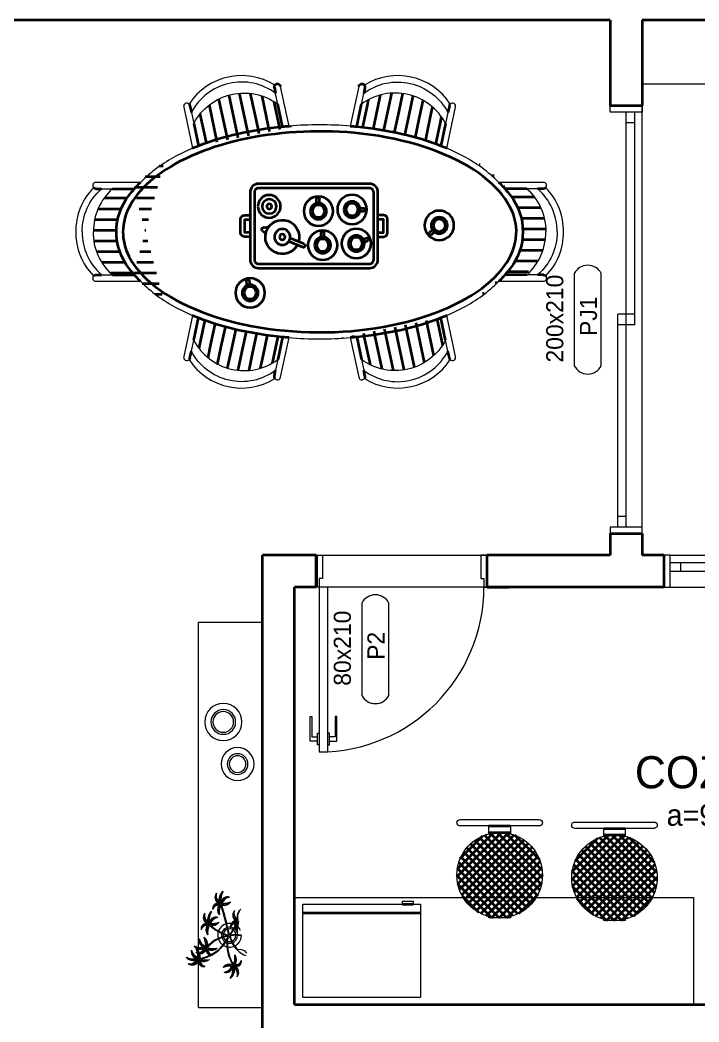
# Model space of a CAD drawing. Header units: millimetres. Extents: x 13204 to 24802, y 21209 to 40694.
# Drawn here: x 24202.7 to 24520.1, y 35917.7 to 36385.9 of the extents above; entities that cross this region are included whole.
import ezdxf
from ezdxf.enums import TextEntityAlignment as Align

# ---------------------------------------------------------------- set-up
doc = ezdxf.new("R2010")
doc.units = ezdxf.units.MM
for name, color, linetype, lineweight in [('ESPECARQ', 2, 'Continuous', 20), ('Esquadrias', 2, 'Continuous', 20), ('Hachura', 8, 'Continuous', 0), ('Layout', 6, 'Continuous', 15), ('Layout-int', 1, 'Continuous', 40), ('Louças', 150, 'Continuous', 15), ('MOBILIÁRIO', 6, 'Continuous', 13), ('PAREDE', 1, 'Continuous', 40), ('Paredes', 1, 'Continuous', 40), ('PISO', 5, 'Continuous', 5), ('TEXTO', 4, 'Continuous', 5)]:
    doc.layers.add(name, color=color, linetype=linetype, lineweight=lineweight)
doc.styles.add('LANA', font='stylu.ttf')
doc.styles.add('REGUA60', font='cityb___.ttf', dxfattribs={"width": 1.4})

# ---------------------------------------------------------------- blocks, each defined once
blk = doc.blocks.new('*U10', base_point=(47514.74, 3766.54))
at = {"layer": 'Esquadrias'}
for p, q in [((47509.24, 3840.29), (47508.49, 3840.29)), ((47508.49, 3840.29), (47508.49, 3834.79)), ((47513.24, 3843.54), (47509.24, 3843.54)), ((47509.24, 3843.54), (47509.24, 3766.54)), ((47513.24, 3766.54), (47513.24, 3843.54)), ((47513.24, 3840.29), (47513.99, 3840.29)), ((47513.99, 3840.29), (47513.99, 3834.79)), ((47508.49, 3838.54), (47504.99, 3838.54)), ((47504.99, 3838.54), (47504.99, 3827.04)), ((47505.74, 3827.04), (47505.74, 3836.54)), ((47505.74, 3836.54), (47508.49, 3836.54)), ((47508.49, 3834.79), (47509.24, 3834.79)), ((47513.99, 3834.79), (47513.24, 3834.79)), ((47513.99, 3838.54), (47517.49, 3838.54)), ((47516.74, 3836.54), (47513.99, 3836.54)), ((47516.74, 3827.04), (47516.74, 3836.54)), ((47517.49, 3838.54), (47517.49, 3827.04)), ((47504.99, 3827.04), (47505.74, 3827.04)), ((47517.49, 3827.04), (47516.74, 3827.04)), ((47436.24, 3766.54), (47434.74, 3766.54)), ((47436.24, 3762.54), (47436.24, 3766.54)), ((47509.24, 3766.54), (47513.24, 3766.54)), ((47513.24, 3766.54), (47514.74, 3766.54)), ((47513.24, 3762.54), (47513.24, 3766.54)), ((47437.74, 3762.54), (47436.24, 3762.54)), ((47437.74, 3751.54), (47437.74, 3762.54)), ((47511.74, 3751.54), (47511.74, 3762.54)), ((47511.74, 3762.54), (47513.24, 3762.54)), ((47434.74, 3751.54), (47437.74, 3751.54)), ((47514.74, 3751.54), (47511.74, 3751.54))]:
    blk.add_line(p, q, dxfattribs=at)
at = {"layer": 'Esquadrias', "color": 0}
blk.add_arc((47513.24, 3766.54), 77, 90, 180, dxfattribs=at)
blk = doc.blocks.new('*U16', base_point=(47499.74, 3604))
at = {"layer": 'Esquadrias'}
for p, q in [((47342.74, 3604), (47339.74, 3604)), ((47342.74, 3589), (47342.74, 3604)), ((47496.74, 3600.5), (47417.24, 3600.5)), ((47417.24, 3592.5), (47417.24, 3600.5)), ((47422.24, 3592.5), (47422.24, 3600.5)), ((47491.74, 3596.5), (47491.74, 3600.5)), ((47496.74, 3604), (47499.74, 3604)), ((47496.74, 3589), (47496.74, 3604)), ((47496.74, 3596.5), (47342.74, 3596.5)), ((47347.74, 3592.5), (47347.74, 3596.5)), ((47422.24, 3592.5), (47342.74, 3592.5)), ((47339.74, 3589), (47342.74, 3589)), ((47499.74, 3589), (47496.74, 3589))]:
    blk.add_line(p, q, dxfattribs=at)
at = {"layer": 'Esquadrias', "color": 0}
for p, q in [((47496.74, 3604), (47342.74, 3604)), ((47496.74, 3589), (47342.74, 3589))]:
    blk.add_line(p, q, dxfattribs=at)
blk = doc.blocks.new('*U33', base_point=(57769.85, 6796.77))
at = {"layer": 'Esquadrias'}
for p, q in [((57572.85, 6796.77), (57569.85, 6796.77)), ((57572.85, 6781.77), (57572.85, 6796.77)), ((57766.85, 6796.77), (57769.85, 6796.77)), ((57766.85, 6781.77), (57766.85, 6796.77)), ((57766.85, 6789.27), (57572.85, 6789.27)), ((57577.85, 6785.27), (57577.85, 6789.27)), ((57766.85, 6793.27), (57667.35, 6793.27)), ((57667.35, 6785.27), (57667.35, 6793.27)), ((57672.35, 6785.27), (57672.35, 6793.27)), ((57761.85, 6789.27), (57761.85, 6793.27)), ((57672.35, 6785.27), (57572.85, 6785.27)), ((57569.85, 6781.77), (57572.85, 6781.77)), ((57769.85, 6781.77), (57766.85, 6781.77))]:
    blk.add_line(p, q, dxfattribs=at)
at = {"layer": 'Esquadrias', "color": 0}
for p, q in [((57569.85, 6781.77), (57569.85, 6781.77)), ((57769.85, 6781.77), (57569.85, 6781.77)), ((57769.85, 6781.77), (57769.85, 6781.77))]:
    blk.add_line(p, q, dxfattribs=at)
blk = doc.blocks.new('*U37', base_point=(57650.85, 6863.15))
blk = doc.blocks.new('INDESQ2')
at = {"color": 0, "linetype": 'ByBlock'}
for p, q in [((4.318, 2.959), (-4.318, 2.959)), ((-4.318, 0.438), (4.318, 0.438))]:
    blk.add_line(p, q, dxfattribs=at)
at = {"color": 0}
for centre, start, end in [((-3.665, 1.698), 117.36541, 242.63459), ((3.665, 1.698), 297.36541, 62.63459)]:
    blk.add_arc(centre, 1.42, start, end, dxfattribs=at)
at = {"style": 'REGUA60', "width": 1.4, "flags": 9}
blk.add_attdef('LOCAL', text='', height=1.5, dxfattribs=at).set_placement((-0.08, -4.348), align=Align.CENTER)
at = {"layer": 'ESPECARQ', "color": 0, "style": 'REGUA60'}
for tag, width, p in [('COD', 1.1, (-0.08, 0.951)), ('DIM', 1.4, (-0.08, -2.169))]:
    blk.add_attdef(tag, text='', height=1.5, dxfattribs=dict(at, width=width)).set_placement(p, align=Align.CENTER)
blk = doc.blocks.new('Mesa_oval_6p')
at = {"layer": 'Layout-int', "linetype": 'Continuous'}
h = blk.add_hatch(dxfattribs=at)
h.set_pattern_fill('_USER', color=0, scale=50, angle=78, style=0, pattern_type=0)
h.set_pattern_definition([(102, (2131.69, 674.385), (48.9074, 10.3956), [])])
edge = h.paths.add_edge_path()
edge.add_line((944.7, 1327.1), (967.1, 1221.8))
edge.add_ellipse((1140.4, 730.2), major_axis=(950, 0), ratio=0.526316, start_angle=100.5097, end_angle=126.5959)
edge.add_line((574, 1131.6), (551.8, 1236.2))
edge.add_arc((787.2, 1113.3), 265.5, 413.612, 512.4392, ccw=False)
h = blk.add_hatch(dxfattribs=at)
h.set_pattern_fill('_USER', color=0, scale=50, angle=78, style=0, pattern_type=0)
h.set_pattern_definition([(78, (149.03, 674.385), (-48.9074, 10.3956), [])])
edge = h.paths.add_edge_path()
edge.add_line((1336, 1327.1), (1313.6, 1221.8))
edge.add_ellipse((1140.4, 730.2), major_axis=(-950, 0), ratio=0.526316, start_angle=233.4041, end_angle=259.4903, ccw=False)
edge.add_line((1706.7, 1131.6), (1728.9, 1236.2))
edge.add_arc((1493.6, 1113.3), 265.5, 27.5608, 126.388)
h = blk.add_hatch(dxfattribs=at)
h.set_pattern_fill('_USER', color=0, scale=50, style=0, pattern_type=0)
h.set_pattern_definition([(0, (149.03, 674.385), (0, 50), [])])
edge = h.paths.add_edge_path()
edge.add_line((179.2, 527.9), (271.5, 527.9))
edge.add_ellipse((1140.4, 730.2), major_axis=(-950, 0), ratio=0.526316, start_angle=336.2945, end_angle=383.8559, ccw=False)
edge.add_line((270.5, 931.2), (172, 931.2))
edge.add_arc((348.4, 732.7), 265.5, 131.612, 230.4392)
h = blk.add_hatch(dxfattribs=at)
h.set_pattern_fill('_USER', color=0, scale=50, style=0, pattern_type=0)
h.set_pattern_definition([(180, (2131.627, 668.6), (0, 50), [])])
edge = h.paths.add_edge_path()
edge.add_ellipse((1140.3, 724.4), major_axis=(950, 0), ratio=0.526316, start_angle=-23.8559, end_angle=23.7055)
edge.add_line((2010.1, 925.4), (2108.6, 925.4))
edge.add_arc((1932.3, 726.9), 265.5, 309.5608, 408.388, ccw=False)
edge.add_line((2101.4, 522.2), (2009.1, 522.2))
h = blk.add_hatch(dxfattribs=at)
h.set_pattern_fill('_USER', color=0, scale=50, angle=78, style=0, pattern_type=0)
h.set_pattern_definition([(258, (2131.69, 785.95), (48.9074, -10.3956), [])])
edge = h.paths.add_edge_path()
edge.add_line((944.7, 133.3), (967.1, 238.6))
edge.add_ellipse((1140.4, 730.2), major_axis=(950, 0), ratio=0.526316, start_angle=233.4041, end_angle=259.4903, ccw=False)
edge.add_line((574, 328.7), (551.8, 224.2))
edge.add_arc((787.2, 347), 265.5, -152.4392, -53.612)
h = blk.add_hatch(dxfattribs=at)
h.set_pattern_fill('_USER', color=0, scale=50, angle=78, style=0, pattern_type=0)
h.set_pattern_definition([(282, (149.03, 785.95), (-48.9074, -10.3956), [])])
edge = h.paths.add_edge_path()
edge.add_line((1336, 133.3), (1313.6, 238.6))
edge.add_ellipse((1140.4, 730.2), major_axis=(-950, 0), ratio=0.526316, start_angle=100.5097, end_angle=126.5959)
edge.add_line((1706.7, 328.7), (1728.9, 224.2))
edge.add_arc((1493.6, 347), 265.5, 233.612, 332.4392, ccw=False)
at = {"linetype": 'Continuous'}
for points in [[(1140.4, 1230.2, -0.019916), (1283.5, 1224.5), (1322.9, 1409.6, -0.647147), (1349.6, 1415.3, -0.409382), (1751.1, 1327.4, -0.731853), (1776, 1313.3), (1735.1, 1120.7, -0.018723), (1812.1, 1083.7, -0.075848), (1978.1, 961.2), (2186.7, 961.2, -0.647147), (2197.9, 936.2, -0.196784), (2280.7, 730.2, -0.196784), (2197.9, 524.1, -0.647147), (2186.7, 499.2), (1978.1, 499.2, -0.075848), (1812.1, 376.6, -0.018723), (1735.1, 339.7), (1776, 147.1, -0.731853), (1751.1, 133, -0.409382), (1349.6, 45, -0.647147), (1322.9, 50.8), (1283.5, 235.9, -0.019916), (1140.4, 230.2, -0.019916), (997.2, 235.9), (957.8, 50.8, -0.647147), (931.1, 45, -0.409382), (529.6, 133, -0.731853), (504.7, 147.1), (545.7, 339.7, -0.018723), (468.6, 376.6, -0.075848), (302.6, 499.2), (94.1, 499.2, -0.647147), (82.9, 524.1, -0.196784), (0, 730.2, -0.196784), (82.9, 936.2, -0.647147), (94.1, 961.2), (302.6, 961.2, -0.075848), (468.6, 1083.7, -0.018723), (545.7, 1120.7), (504.7, 1313.3, -0.731853), (529.6, 1327.4, -0.409382), (931.1, 1415.3, -0.647147), (957.8, 1409.6), (997.2, 1224.5, -0.019916)], [(551.8, 1236.2, -0.460093), (944.7, 1327.1), (934.1, 1376.8, 0.466731), (540.9, 1287.2)], [(1728.9, 1236.2, 0.460093), (1336, 1327.1), (1346.6, 1376.8, -0.466731), (1739.8, 1287.2)], [(551.8, 224.2, 0.460093), (944.7, 133.3), (934.1, 83.6, -0.466731), (540.9, 173.1)], [(1728.9, 224.2, -0.460093), (1336, 133.3), (1346.6, 83.6, 0.466731), (1739.8, 173.1)]]:
    blk.add_lwpolyline(points, format="xyb", close=True, dxfattribs=at)
for points in [[(30, 730.2, -0.219919), (121.2, 931.2), (172, 931.2, 0.216782), (82.8, 730.2)], [(2250.7, 730.2, 0.219919), (2159.5, 931.2), (2108.7, 931.2, -0.216782), (2197.9, 730.2)], [(30, 730.2, 0.219919), (121.2, 529.2), (172, 529.2, -0.216782), (82.8, 730.2)], [(2250.7, 730.2, -0.219919), (2159.5, 529.2), (2108.7, 529.2, 0.216782), (2197.9, 730.2)]]:
    blk.add_lwpolyline(points, format="xyb", dxfattribs=at)
at = {"layer": 'Layout-int', "color": 0, "linetype": 'Continuous'}
for p, q in [((928.5, 1403.3), (934.1, 1376.8)), ((1352.2, 1403.3), (1346.6, 1376.8)), ((534.1, 1319.5), (540.9, 1287.2)), ((967.1, 1221.8), (944.7, 1327.1)), ((1313.6, 1221.8), (1336, 1327.1)), ((1746.7, 1319.5), (1739.8, 1287.2)), ((551.8, 1236.2), (573.8, 1132.4)), ((1728.9, 1236.2), (1706.9, 1132.4)), ((801.4, 980.3), (797.8, 961.7)), ((815.4, 977.5), (811.8, 959)), ((94.1, 931.2), (121.2, 931.2)), ((172, 931.2), (274.5, 931.2)), ((2108.7, 931.2), (2006.3, 931.2)), ((2186.7, 931.2), (2159.5, 931.2)), ((1060.3, 802.3), (995.8, 776)), ((1066.9, 786), (1002.5, 759.7)), ((1147.4, 755.1), (1147.4, 736.2)), ((1161.6, 755.1), (1161.6, 736.2)), ((1344.1, 764.7), (1361.8, 757.9)), ((1349.2, 778), (1366.9, 771.2)), ((873.2, 725.9), (871.9, 724.5)), ((879.8, 709.6), (877.9, 709.7)), ((1667.6, 720.3), (1653.8, 733.2)), ((1677.3, 730.7), (1663.5, 743.6)), ((1329, 633.8), (1347.9, 634.1)), ((1329.2, 619.5), (1348.1, 619.8)), ((1126, 596.6), (1125.4, 577.7)), ((1140.3, 596.1), (1139.6, 577.2)), ((94.1, 529.2), (121.2, 529.2)), ((172, 529.2), (274.5, 529.2)), ((2108.7, 529.2), (2006.3, 529.2)), ((2186.7, 529.2), (2159.5, 529.2)), ((551.8, 224.2), (573.8, 327.9)), ((1728.9, 224.2), (1706.9, 327.9)), ((967.1, 238.5), (944.7, 133.3)), ((1313.6, 238.5), (1336, 133.3)), ((534.1, 140.8), (540.9, 173.1)), ((1746.7, 140.8), (1739.8, 173.1)), ((928.5, 57), (934.1, 83.6)), ((1352.2, 57), (1346.6, 83.6))]:
    blk.add_line(p, q, dxfattribs=at)
for points in [[(855, 505.8, -0.414214), (815, 545.8), (815, 859.8, -0.414214), (855, 899.8), (1373.1, 899.8, -0.414214), (1413.1, 859.8), (1413.1, 545.8, -0.414214), (1373.1, 505.8)], [(855, 525.8, -0.414214), (835, 545.8), (835, 859.8, -0.414214), (855, 879.8), (1373.1, 879.8, -0.414214), (1393.1, 859.8), (1393.1, 545.8, -0.414214), (1373.1, 525.8)]]:
    blk.add_lwpolyline(points, format="xyb", close=True, dxfattribs=at)
for points in [[(815, 752.8), (790, 752.8, 0.414214), (770, 732.8), (770, 672.8, 0.414214), (790, 652.8), (815, 652.8)], [(1413.1, 752.8), (1438.1, 752.8, -0.414214), (1458.1, 732.8), (1458.1, 672.8, -0.414214), (1438.1, 652.8), (1413.1, 652.8)]]:
    blk.add_lwpolyline(points, format="xyb", dxfattribs=at)
for points in [[(815, 732.8), (790, 732.8), (790, 672.8), (815, 672.8)], [(1413.1, 732.8), (1438.1, 732.8), (1438.1, 672.8), (1413.1, 672.8)]]:
    blk.add_lwpolyline(points, dxfattribs=at)
for centre, radius in [((815.5, 1015.5), 68.7), ((815.5, 1015.5), 38), ((815.5, 1015.5), 28.5), ((1154.5, 792.4), 68.7), ((1311.8, 784.7), 68.7), ((1154.5, 792.4), 38), ((1154.5, 792.4), 28.5), ((1311.8, 784.7), 38), ((1311.8, 784.7), 28.5), ((965.8, 754.2), 37.1), ((965.8, 754.2), 13.2), ((1699.7, 700), 68.7), ((1134.5, 633.7), 68.7), ((1699.7, 700), 38), ((1699.7, 700), 28.5), ((904.7, 611.2), 53.1), ((1134.5, 633.7), 38), ((1134.5, 633.7), 28.5), ((1291.8, 626), 68.7), ((1291.8, 626), 38), ((904.7, 611.2), 33.7), ((904.7, 611.2), 12), ((1291.8, 626), 28.5)]:
    blk.add_circle(centre, radius, dxfattribs=at)
for centre, radius, start, end in [((943.2, 1406.5), 15, 143.6353, 192), ((1337.6, 1406.5), 15, 348, 36.3647), ((519.4, 1316.4), 15, 12, 47.2054), ((1761.3, 1316.4), 15, 132.7946, 168), ((1140.4, -569.3), 1799.5, 95.526, 102.2985), ((1140.4, -569.3), 1799.5, 94.5637, 95.526), ((1140.4, -569.3), 1799.5, 84.474, 85.4363), ((1140.4, -569.3), 1799.5, 77.7015, 84.474), ((1000.2, 73.8), 1141.3, 102.2985, 111.9352), ((1280.6, 73.8), 1141.3, 68.0648, 77.7015), ((1000.2, 73.8), 1141.3, 111.9352, 113.468), ((1280.6, 73.8), 1141.3, 66.532, 68.0648), ((787.2, 478.5), 684, 135.1083, 138.5545), ((804.8, 960.4), 7.12, 168.9994, 348.9994), ((1493.6, 478.5), 684, 41.4455, 44.8917), ((94.1, 946.2), 15, 221.6353, 270), ((467.3, 730.2), 277, 141.7971, 180), ((787.2, 478.5), 684, 138.5545, 141.7971), ((1493.6, 478.5), 684, 38.2029, 41.4455), ((1813.4, 730.2), 277, 0, 38.2029), ((2186.7, 946.2), 15, 270, 318.3647), ((965.8, 754.2), 79.2, 28.5925, 15.8338), ((1063.6, 794.2), 8.8, 292.2132, 112.2132), ((1364.3, 764.5), 7.12, 248.9994, 68.9994), ((467.3, 730.2), 277, 180, 218.2029), ((878.3, 718.5), 8.8, 137.4931, 266.9333), ((863.5, 747.3), 23.5, 294.429, 358.1049), ((887.9, 687.6), 23.5, 46.3215, 109.9973), ((1154.5, 736.2), 7.12, 179.9994, 359.9994), ((1658.6, 738.4), 7.12, 46.9994, 226.9994), ((1813.4, 730.2), 277, 321.7971, 0), ((1348, 627), 7.12, 270.9994, 90.9994), ((1132.5, 577.5), 7.12, 177.9994, 357.9994), ((94.1, 514.2), 15, 90, 138.3647), ((787.2, 981.9), 684, 218.2029, 221.4455), ((787.2, 981.9), 684, 221.4455, 224.8917), ((1493.6, 981.9), 684, 315.1083, 318.5545), ((1493.6, 981.9), 684, 318.5545, 321.7971), ((2186.7, 514.2), 15, 41.6353, 90), ((1000.2, 1386.6), 1141.3, 246.532, 248.0648), ((1000.2, 1386.6), 1141.3, 248.0648, 257.7015), ((1280.6, 1386.6), 1141.3, 282.2985, 291.9352), ((1280.6, 1386.6), 1141.3, 291.9352, 293.468), ((1140.4, 2029.7), 1799.5, 257.7015, 264.474), ((1140.4, 2029.7), 1799.5, 264.474, 265.4363), ((1140.4, 2029.7), 1799.5, 274.5637, 275.526), ((1140.4, 2029.7), 1799.5, 275.526, 282.2985), ((519.4, 144), 15, 312.7946, 348), ((1761.3, 144), 15, 192, 227.2054), ((943.2, 53.9), 15, 168, 348), ((943.2, 53.9), 15, 168, 216.3647), ((1337.6, 53.9), 15, 192, 12), ((1337.6, 53.9), 15, 323.6353, 12)]:
    blk.add_arc(centre, radius, start, end, dxfattribs=at)
blk.add_open_spline([(220.7, 730.2), (220.7, 644.5), (269.1, 556.4), (461.5, 402.2), (604.4, 338.5), (935.4, 263.1), (1122.9, 251.4), (1506.8, 286.7), (1698.9, 343.5), (1971, 504.6), (2048.3, 606.6), (2069.2, 804.6), (2015.1, 907.3), (1780.7, 1081.8), (1602.3, 1149.4), (1201.8, 1210.9), (981.1, 1204.9), (595.2, 1122.2), (431.6, 1045.3), (258, 882.9), (220.7, 805.8), (220.7, 730.2)], degree=3, knots=[0, 0, 0, 0, 0.581247, 0.581247, 1.162494, 1.162494, 1.743742, 1.743742, 2.414879, 2.414879, 3.086016, 3.086016, 3.757153, 3.757153, 4.42829, 4.42829, 5.099427, 5.099427, 5.770564, 5.770564, 6.283185, 6.283185, 6.283185, 6.283185], dxfattribs=at)
blk = doc.blocks.new('Mesa070x070_42')
at = {"layer": 'Layout-int'}
h = blk.add_hatch(dxfattribs=at)
h.set_pattern_fill('_USER,_O', color=0, scale=50, angle=225, double=1, pattern_type=0)
h.set_pattern_definition([(225, (-2e-10, 320), (35.3553, -35.3553), []), (315, (-2e-10, 320), (35.3553, 35.3553), [])])
edge = h.paths.add_edge_path()
edge.add_line((-96.4, 350), (96.4, 350))
edge.add_arc((0, 490), 170, 304.5603, 595.4397)
h = blk.add_hatch(dxfattribs=at)
h.set_pattern_fill('_USER,_O', color=0, scale=50, angle=-45, double=1, pattern_type=0)
h.set_pattern_definition([(315, (-320, -2e-10), (35.3553, 35.3553), []), (45, (-320, -2e-10), (-35.3553, 35.3553), [])])
edge = h.paths.add_edge_path()
edge.add_line((-350, -96.4), (-350, 96.4))
edge.add_arc((-490, 0), 170, 34.5603, 325.4397)
h = blk.add_hatch(dxfattribs=at)
h.set_pattern_fill('_USER,_O', color=0, scale=50, angle=135, double=1, pattern_type=0)
h.set_pattern_definition([(135, (320, 2e-10), (-35.3553, -35.3553), []), (225, (320, 2e-10), (35.3553, -35.3553), [])])
edge = h.paths.add_edge_path()
edge.add_line((350, 96.4), (350, -96.4))
edge.add_arc((490, 0), 170, 214.5603, 505.4397)
h = blk.add_hatch(dxfattribs=at)
h.set_pattern_fill('_USER,_O', color=0, scale=50, angle=45, double=1, pattern_type=0)
h.set_pattern_definition([(45, (2e-10, -320), (-35.3553, 35.3553), []), (135, (2e-10, -320), (-35.3553, -35.3553), [])])
edge = h.paths.add_edge_path()
edge.add_line((96.4, -350), (-96.4, -350))
edge.add_arc((0, -490), 170, 124.5603, 415.4397)
blk.add_lwpolyline([(350, 142.8), (350, 350), (142.8, 350, 0.596067), (39, 686.2), (39, 736.9, -0.15538), (174.6, 668.9), (195.5, 690.4, 0.407031), (-195.5, 690.4), (-174.6, 668.9, -0.15538), (-39, 736.9), (-39, 686.2, 0.596067), (-142.8, 350), (-350, 350), (-350, 142.8, 0.596067), (-686.2, 39), (-736.9, 39, -0.15538), (-668.9, 174.6), (-690.4, 195.5, 0.407031), (-690.4, -195.5), (-668.9, -174.6, -0.145259), (-735.2, -48.7, -0.009897), (-736.9, -39), (-686.2, -39, 0.596067), (-350, -142.8), (-350, -350), (-142.8, -350, 0.596067), (-39, -686.2), (-39, -736.9, -0.15538), (-174.6, -668.9), (-195.5, -690.4, 0.407031), (195.5, -690.4), (174.6, -668.9, -0.145259), (48.7, -735.2, -0.009897), (39, -736.9), (39, -686.2, 0.596067), (142.8, -350), (350, -350), (350, -142.8, 0.596067), (686.2, -39), (736.9, -39, -0.15538), (668.9, -174.6), (690.4, -195.5, 0.407031), (690.4, 195.5), (668.9, 174.6, -0.15538), (736.9, 39), (686.2, 39, 0.596067)], format="xyb", close=True)
at = {"layer": 'Layout-int', "color": 0}
for p, q in [((-142.8, 350), (142.8, 350)), ((-320, 320), (320, 320)), ((-320, 320), (-320, -320)), ((320, 320), (320, -320)), ((-350, 142.8), (-350, -142.8)), ((350, 142.8), (350, -142.8)), ((-320, -320), (320, -320)), ((-142.8, -350), (142.8, -350))]:
    blk.add_line(p, q, dxfattribs=at)
for centre, radius, start, end in [((0, 490), 250, 81.0322, 98.9678), ((0, 490), 170, 304.5603, 235.4397), ((0, 490), 200, 81.0322, 101.2359), ((8.4, 328.4), 328.5, 181.462, 268.538), ((-490, 0), 170, 34.5603, 325.4397), ((490, 0), 170, 214.5603, 145.4397), ((-490, 0), 250, 171.0322, 188.9678), ((-490, 0), 200, 171.0322, 191.2359), ((490, 0), 200, 348.7641, 11.2359), ((490, 0), 250, 351.0322, 8.9678), ((-63.8, -383.8), 389, 9.4322, 80.5678), ((0, -490), 170, 124.5603, 55.4397), ((0, -490), 200, 258.7641, 278.9678), ((0, -490), 250, 261.0322, 278.9678)]:
    blk.add_arc(centre, radius, start, end, dxfattribs=at)
blk = doc.blocks.new('Cad-4')
blk.add_lwpolyline([(460, 50), (453.6, 50, 0.774597), (66.4, 50), (30, 50), (30, 185, 1), (0, 185), (0, -185, 1), (30, -185), (30, -50), (66.4, -50, 0.774597), (453.6, -50), (460, -50)], format="xyb", close=True)
at = {"layer": 'Layout-int', "color": 0}
for p, q in [((268.2, 199.8), (60.2, -8.2)), ((230.9, 197.9), (62.1, 29.1)), ((299.8, 196), (64, -39.8)), ((327.4, 188.3), (71.7, -67.4)), ((450.8, -59.8), (200.2, 190.8)), ((460, -33.6), (228.8, 197.6)), ((460, 1.7), (261.7, 200)), ((460, 37.1), (301.4, 195.7)), ((181.8, 184.1), (75.9, 78.2)), ((352, 177.6), (82.4, -92)), ((374.1, 164.3), (95.7, -114.1)), ((393.8, 148.6), (111.4, -133.8)), ((413.3, -128.4), (131.6, 153.3)), ((428.3, -108), (152, 168.3)), ((440.9, -85.3), (174.7, 180.9)), ((434.2, 98.2), (358.2, 174.2)), ((354.9, -176), (84, 94.9)), ((376.7, -162.4), (97.6, 116.7)), ((396.1, -146.5), (113.5, 136.1)), ((411.3, 130.8), (129.2, -151.3)), ((426.6, 110.7), (149.3, -166.6)), ((30, 50), (30, -50)), ((60, 50), (60, -50)), ((330.6, -187.1), (72.9, 70.6)), ((439.5, 88.2), (171.8, -179.5)), ((449.8, 63.2), (196.8, -189.8)), ((272.4, -199.6), (60.4, 12.4)), ((303.4, -195.2), (64.8, 43.4)), ((460, 38), (225, -196.9)), ((460, 2.7), (257.3, -200)), ((236, -198.6), (61.4, -24)), ((460, -32.7), (295.9, -196.7)), ((189.1, -187), (73, -70.9)), ((439.2, -88.8), (348.8, -179.2))]:
    blk.add_line(p, q, dxfattribs=at)
blk.add_arc((260, 0), 200, 165.5225, 194.4775, dxfattribs=at)
blk = doc.blocks.new('27l Sensor Crisp_t')
blk.add_lwpolyline([(550, 435), (83.9, 435), (83.9, 449), (33.9, 449), (33.9, 435), (0, 435), (0, 0), (550, 0)], close=True)
at = {"layer": 'Layout-int', "color": 0, "extrusion": (4.07876e-32, 2.22045e-16, -1)}
for p, q in [((83.9, 435), (33.9, 435)), ((550, 395), (0, 395))]:
    blk.add_line(p, q, dxfattribs=at)

msp = doc.modelspace()

# ---------------------------------------------------------------- linework, layer by layer
at = {"layer": 'Hachura'}
for points in [[(24296.94, 35972.27), (24297.18, 35971.47)], [(24301.04, 35956.46), (24300.6, 35957.75), (24300.14, 35957.65), (24299.94, 35957.2), (24299.91, 35957.02)], [(24300.24, 35958.43), (24300.23, 35958.49)]]:
    msp.add_lwpolyline(points, dxfattribs=at)
at = {"layer": 'Hachura', "extrusion": (0, 0, -1)}
for centre, major_axis, start_param, end_param in [((24297.72, 36057.88), (-6.14, -6.14), 3.926991, 10.210176), ((24297.72, 36057.88), (-4.09, -4.09), 3.926991, 10.210176), ((24297.72, 36057.88), (-3.41, -3.41), 3.926991, 10.210176), ((24304.41, 36038.19), (-5.45, -5.45), 3.926991, 10.210176), ((24304.41, 36038.19), (3.41, -3.41), 5.497787, 11.780972), ((24304.41, 36038.19), (2.73, -2.73), 5.497787, 11.780972)]:
    msp.add_ellipse(centre, major_axis=major_axis, ratio=1, start_param=start_param, end_param=end_param, dxfattribs=at)
at = {"layer": 'Hachura'}
for centre, major_axis, start_param, end_param in [((24296.97, 35975.94), (-2.12, 2.12), 0.409439, 1.924815), ((24296.97, 35975.94), (-2.25, -2.25), -1.462505, 0.354019), ((24297.76, 35976.79), (-2.41, 2.41), 0.454005, 1.602293), ((24297.76, 35976.79), (-2.54, 2.54), 0.717105, 1.602008), ((24300.29, 35975.06), (-3.18, 3.18), 6.133735, 7.372107), ((24300.29, 35975.06), (-3.05, -3.05), -1.495522, -0.481875), ((24302.97, 35975.08), (-4.65, 4.65), 0.346712, 1.010606), ((24302.97, 35975.08), (-4.52, -4.52), -1.375763, -0.560191), ((24299.76, 35973.06), (-2.18, -2.18), 3.642828, 5.30323), ((24299.76, 35973.06), (-2.05, 2.05), 5.487086, 6.874026), ((24301.14, 35971.89), (-3.03, 3.03), 5.818743, 6.765277), ((24301.14, 35971.89), (-2.9, -2.9), 4.05485, 5.194481), ((24295.12, 35970.71), (-1.69, 1.69), 5.281349, 7.258195), ((24295.53, 35969.49), (-1.98, -1.98), 3.868275, 5.218119), ((24295.12, 35970.71), (-1.56, 1.56), 5.281349, 6.955825), ((24295.53, 35969.49), (-2.11, -2.11), 3.868275, 4.981168), ((24298.69, 35970.18), (-2.59, -2.59), -1.395179, -0.107053), ((24298.69, 35970.18), (-2.46, 2.46), 0.175617, 1.296974), ((24289.28, 35967.9), (-6.15, -6.15), 3.070574, 3.162085), ((24289.28, 35967.9), (-6.28, 6.28), 4.64137, 4.732995), ((24305.23, 35969.02), (-6.78, -6.78), -1.107844, -0.728577), ((24295.56, 35970.85), (-1.56, -1.56), 3.630226, 3.890882), ((24296.99, 35971.6), (-1.04, 1.04), 6.07138, 6.586164), ((24305.23, 35969.02), (-6.65, 6.65), 0.462952, 0.904478), ((24337.34, 35990.34), (-31.51, -31.51), -0.40322, -0.386631), ((24296.36, 35972.88), (-0.124, 0.124), 5.497787, 11.780972), ((24295.27, 35972.49), (-0.814, -0.814), 1.923818, 2.549164), ((24195.74, 35937.98), (-75.29, 75.29), 4.169398, 4.259225), ((24195.74, 35937.98), (-75.29, 75.29), 4.259225, 4.259282), ((24290.81, 35976.42), (-4.62, -4.62), 1.814754, 1.919351), ((24297.54, 35973.47), (-0.949, -0.949), -0.191958, 0.319741), ((24296.03, 35976.24), (-2.37, 2.37), 2.506163, 2.722592), ((24297.98, 35976.23), (-2.89, 2.89), 2.099159, 3.275583), ((24297.98, 35976.23), (-2.76, 2.76), 2.099159, 3.127051), ((24191.82, 35937.29), (-78.33, -78.33), 2.596128, 2.669794), ((24297.49, 35983.49), (-7.34, 7.34), 2.331227, 2.72084), ((24297.49, 35983.49), (-7.47, -7.47), 0.760431, 1.093752), ((24301.2, 35973.77), (-0.0217, 0.0217), 3.275583, 5.862432), ((24291.55, 35966.49), (-2.12, -2.12), -1.161357, 0.354019), ((24291.55, 35966.49), (-2.25, -2.25), -1.462505, 0.354019), ((24292.35, 35967.34), (-2.41, -2.41), -1.116791, 0.031496), ((24292.35, 35967.34), (-2.54, -2.54), -0.853691, 0.031212), ((24289.09, 35968.46), (-0.0217, -0.0217), 2.024801, 4.82068), ((24294.87, 35965.61), (-3.18, -3.18), 4.562939, 5.80131), ((24294.87, 35965.61), (-3.05, 3.05), 0.075274, 1.088921), ((24297.55, 35965.63), (-4.65, -4.65), -1.224085, -0.560191), ((24297.55, 35965.63), (-4.52, -4.52), -1.375763, -0.560191), ((24294.34, 35963.61), (-2.18, 2.18), 5.213625, 6.874026), ((24294.34, 35963.61), (-2.05, 2.05), 5.487086, 6.874026), ((24295.72, 35962.44), (-3.03, -3.03), 4.247947, 5.194481), ((24295.72, 35962.44), (-2.9, 2.9), 5.625646, 6.765277), ((24292.21, 35969.21), (-0.0217, 0.0217), 3.336626, 6.133735), ((24292.81, 35970.27), (-0.0217, -0.0217), -0.595787, 2.076526), ((24295.2, 35966.54), (-0.0217, 0.0217), 2.484053, 5.213625), ((24295.87, 35967.9), (-0.0217, 0.0217), 1.463743, 4.04607), ((24305.33, 35967.65), (-2.12, -2.12), -1.161357, 0.354019), ((24305.33, 35967.65), (-2.25, -2.25), -1.462505, 0.354019), ((24306.13, 35968.51), (-2.41, -2.41), -1.116791, 0.031496), ((24306.13, 35968.51), (-2.54, 2.54), 0.717105, 1.602008), ((24302.87, 35969.63), (-0.0217, 0.0217), 3.595598, 6.391477), ((24297.64, 35959.61), (-6.15, 6.15), 4.64137, 4.732881), ((24308.65, 35966.78), (-3.18, -3.18), 4.562939, 5.80131), ((24297.64, 35959.61), (-6.28, -6.28), 3.070574, 3.162198), ((24308.65, 35966.78), (-3.05, 3.05), 0.075274, 1.088921), ((24289.7, 35961.26), (-1.69, 1.69), 5.281349, 7.258195), ((24290.11, 35960.04), (-1.98, -1.98), 3.868275, 5.218119), ((24289.7, 35961.26), (-1.56, -1.56), 3.710552, 5.385029), ((24290.11, 35960.04), (-2.11, -2.11), 3.868275, 4.981168), ((24293.27, 35960.73), (-2.59, 2.59), 0.175617, 1.463743), ((24293.27, 35960.73), (-2.46, 2.46), 0.175617, 1.296974), ((24283.86, 35958.45), (-6.15, 6.15), 4.64137, 4.732881), ((24283.86, 35958.45), (-6.28, 6.28), 4.64137, 4.732995), ((24299.81, 35959.57), (-6.78, -6.78), -1.107844, -0.728577), ((24290.14, 35961.39), (-1.56, -1.56), 3.630226, 3.890882), ((24291.57, 35962.15), (-1.04, -1.04), 4.500583, 5.015367), ((24299.81, 35959.57), (-6.65, 6.65), 0.462952, 0.904478), ((24331.92, 35980.88), (-31.51, -31.51), -0.40322, -0.386631), ((24290.94, 35963.43), (-0.124, 0.124), 5.497787, 11.780972), ((24289.85, 35963.02), (-0.809, -0.809), 1.938551, 2.328801), ((24289.85, 35963.02), (-0.809, 0.809), 3.899598, 4.141096), ((24285.39, 35966.97), (-4.62, 4.62), 3.38555, 3.490147), ((24308.48, 35983.58), (-19.1, 19.1), 1.652262, 1.850744), ((24292.12, 35964.02), (-0.949, 0.949), 1.378839, 1.890537), ((24290.61, 35966.79), (-2.37, 2.37), 2.506163, 2.722592), ((24292.56, 35966.77), (-2.89, 2.89), 2.099159, 2.152561), ((24292.56, 35966.77), (-2.76, -2.76), 0.528362, 1.556255), ((24292.56, 35966.77), (-2.89, -2.89), 0.581764, 1.704786), ((24308.48, 35983.58), (-18.88, -18.88), 0.10772, 0.278075), ((24292.07, 35974.04), (-7.34, 7.34), 2.331227, 2.72084), ((24292.07, 35974.04), (-7.47, -7.47), 0.760431, 1.093752), ((24300.66, 35958.22), (-3.92, 3.92), 5.782049, 6.69624), ((24295.78, 35964.32), (-0.0217, -0.0217), 1.704786, 4.291636), ((24300.66, 35958.22), (-2.66, 2.66), 5.805723, 6.744344), ((24195.74, 35937.98), (-75.29, 75.29), 4.120854, 4.169398), ((24300.66, 35958.22), (-3.92, -3.92), 3.780973, 4.154153), ((24191.82, 35937.29), (-78.33, -78.33), 2.548333, 2.596128), ((24300.66, 35958.22), (-2.66, 2.66), 4.949935, 5.722705), ((24300.66, 35958.22), (-2.11, -2.11), 3.380496, 4.153084), ((24279.77, 35975.08), (-18.82, 18.82), 3.251774, 3.455249), ((24303.49, 35962.43), (-1.69, 1.69), 0.221855, 0.975009), ((24279.77, 35975.08), (-19.04, 19.04), 3.270016, 3.427241), ((24301.17, 35961.98), (-0.0217, -0.0217), -0.595787, 2.076526), ((24303.89, 35961.2), (-1.98, 1.98), 6.097863, 6.788915), ((24303.49, 35962.43), (-1.56, -1.56), 3.710552, 5.385029), ((24303.89, 35961.2), (-2.11, 2.11), 5.439071, 6.551964), ((24303.49, 35962.43), (-1.69, -1.69), 3.710552, 4.934244), ((24303.89, 35961.2), (-1.98, 1.98), 5.468678, 6.097863), ((24300.66, 35958.22), (-3.92, 3.92), 4.963631, 5.195741), ((24300.66, 35958.22), (-2.66, -2.66), 2.997049, 3.297399), ((24307.05, 35961.9), (-2.59, -2.59), -1.395179, -0.107053), ((24307.05, 35961.9), (-2.46, -2.46), -1.395179, -0.273822), ((24279.77, 35975.08), (-18.82, 18.82), 3.455249, 3.497335), ((24313.59, 35960.74), (-6.78, -6.78), -1.107844, -0.728577), ((24303.89, 35961.2), (-1.98, -1.98), 3.868275, 3.897881), ((24303.92, 35962.56), (-1.56, -1.56), 3.630226, 3.890882), ((24305.36, 35963.31), (-1.04, -1.04), 4.500583, 5.015367), ((24313.59, 35960.74), (-6.65, -6.65), -0.959701, -0.666319), ((24313.59, 35960.74), (-6.65, -6.65), -1.107844, -0.959701), ((24300.66, 35958.22), (-3.92, 3.92), 4.33831, 4.773164), ((24345.7, 35982.05), (-31.51, -31.51), -0.40322, -0.386631), ((24304.72, 35964.6), (-0.124, 0.124), 5.497787, 11.780972), ((24303.61, 35964.26), (-0.847, 0.847), 3.459686, 4.076948), ((24286.5, 35956.4), (-0.0217, -0.0217), 2.545116, 5.274687), ((24287.39, 35960.82), (-0.0217, 0.0217), 0.975009, 3.647322), ((24288.68, 35957.12), (-0.0217, -0.0217), 3.336645, 5.923495), ((24279.2, 35952.82), (-7.34, 7.34), 3.963086, 4.352699), ((24286.42, 35953.75), (-2.89, 2.89), 3.766773, 4.907442), ((24279.2, 35952.82), (-7.47, -7.47), 2.39229, 2.725611), ((24286.42, 35953.75), (-2.76, 2.76), 3.731017, 4.75891), ((24301.24, 35943.76), (-9.87, -9.87), 4.357487, 4.828331), ((24290.45, 35958.45), (-0.0217, 0.0217), 1.463743, 4.04607), ((24301.24, 35943.76), (-10.09, 10.09), 5.925425, 6.354604), ((24300.66, 35958.22), (-3.92, 3.92), 0.469286, 1.055989), ((24301.24, 35943.76), (-10.09, 10.09), 5.600475, 5.925425), ((24308.48, 35983.58), (-19.1, 19.1), 1.850744, 2.028796), ((24301.24, 35943.76), (-9.87, 9.87), 5.607648, 5.928283), ((24300.66, 35958.22), (-3.92, 3.92), 1.111959, 1.755056), ((24308.48, 35983.58), (-18.88, -18.88), 0.278075, 0.456907), ((24300.66, 35958.22), (-2.66, -2.66), -1.026988, -0.559523), ((24300.66, 35958.22), (-2.66, 2.66), 1.092965, 1.760971), ((24284.46, 35963.94), (-11.76, -11.76), 1.689158, 1.929324), ((24300.66, 35958.22), (-2.11, 2.11), 0.592085, 0.998429), ((24300.66, 35958.22), (-2.11, 2.11), 5.828188, 6.770925), ((24300.66, 35958.22), (-2.11, -2.11), -0.469419, 0.174949), ((24317.02, 35954.07), (-12.49, -12.49), -0.988122, -0.714764), ((24317.02, 35954.07), (-12.28, -12.28), -0.955656, -0.709803), ((24317.02, 35954.07), (-12.49, -12.49), -1.009356, -1.006437), ((24299.98, 35958.56), (-0.203, 0.203), 1.923128, 3.467615), ((24303.63, 35948.68), (-6.96, -6.96), 3.662519, 4.20415), ((24303.85, 35957.49), (-2.11, -2.11), -1.180355, -1.006184), ((24303.63, 35948.68), (-6.74, -6.74), 3.655014, 4.208262), ((24313.09, 35960.42), (-8.76, 8.76), 0.995104, 1.406682), ((24313.09, 35960.42), (-8.97, 8.97), 1.10251, 1.401545), ((24300.66, 35958.22), (-2.11, 2.11), 2.730634, 3.924941), ((24300.66, 35958.22), (-2.66, 2.66), 2.745276, 3.916456), ((24300.66, 35958.22), (-2.11, -2.11), 2.457211, 3.277516), ((24300.66, 35958.22), (-3.92, -3.92), 1.225921, 2.291773), ((24300.66, 35958.22), (-2.66, 2.66), 3.998615, 4.329645), ((24304.23, 35959.62), (-0.0217, -0.0217), -0.107053, 2.475274), ((24284.01, 35953.26), (-0.0217, 0.0217), 4.968485, 7.765594), ((24287.44, 35956.13), (-3.18, -3.18), -0.088388, 1.149984), ((24287.26, 35958.8), (-4.52, 4.52), 1.826892, 2.642464), ((24287.26, 35958.8), (-4.65, -4.65), 0.407774, 1.071668), ((24287.44, 35956.13), (-3.05, 3.05), 1.707133, 2.72078), ((24285.03, 35951.85), (-0.0217, -0.0217), 3.336645, 5.923495), ((24275.55, 35947.55), (-7.34, 7.34), 4.175113, 4.352699), ((24282.77, 35948.48), (-2.89, -2.89), 2.776843, 3.336645), ((24289.48, 35955.72), (-2.18, -2.18), -1.008498, 0.651903), ((24290.56, 35957.18), (-2.9, 2.9), 0.97432, 2.113951), ((24290.56, 35957.18), (-3.03, -3.03), -0.40338, 0.543154), ((24289.48, 35955.72), (-2.05, -2.05), -0.735037, 0.651903), ((24295.27, 35945.58), (-6.28, 6.28), 6.273229, 6.364853), ((24295.27, 35945.58), (-6.15, 6.15), 6.273229, 6.36474), ((24269.94, 35992.18), (-31.51, 31.51), 2.799436, 2.816024), ((24286.67, 35946.59), (-4.62, -4.62), 3.446613, 3.55121), ((24286.52, 35951.81), (-2.37, 2.37), 4.138022, 4.354451), ((24289.86, 35952.34), (-0.124, 0.124), 5.497787, 11.780972), ((24291.94, 35951.66), (-1.56, -1.56), -1.0211, -0.760444), ((24291.1, 35953.05), (-1.04, -1.04), -0.150743, 0.364041), ((24289.2, 35953.48), (-0.949, 0.949), 3.010697, 3.522396), ((24290.34, 35951.28), (-0.809, 0.809), 5.538537, 5.772954), ((24290.34, 35951.28), (-0.809, 0.809), 5.141207, 5.538537), ((24286.42, 35953.75), (-2.89, 2.89), 3.731017, 3.766773), ((24292.41, 35954.83), (-2.59, 2.59), 1.807476, 3.095602), ((24292.41, 35954.83), (-2.46, -2.46), 0.23668, 1.358037), ((24293.17, 35961.43), (-6.78, 6.78), 2.094811, 2.474078), ((24293.17, 35961.43), (-6.65, 6.65), 2.094811, 2.536336), ((24284.46, 35963.94), (-11.76, -11.76), 1.264249, 1.689158), ((24284.46, 35963.94), (-11.98, -11.98), 1.28043, 1.690864), ((24294.86, 35952.15), (-0.0217, 0.0217), 3.095602, 5.677929), ((24284.46, 35963.94), (-11.98, -11.98), 1.690864, 1.872912), ((24300.66, 35958.22), (-3.92, -3.92), 0.239994, 0.554179), ((24300.66, 35958.22), (-2.66, -2.66), 0.271814, 0.432131), ((24300.66, 35958.22), (-2.11, 2.11), 1.848783, 1.922562), ((24317.04, 35954.06), (-12.51, -12.51), -0.715713, -0.195287), ((24300.66, 35958.22), (-2.66, 2.66), 2.087843, 2.662973), ((24300.66, 35958.22), (-3.92, -3.92), 0.611848, 1.169222), ((24317.02, 35954.07), (-12.28, 12.28), 0.860993, 1.366563), ((24300.66, 35958.22), (-2.11, 2.11), 2.030353, 2.627283), ((24313.09, 35960.42), (-8.97, -8.97), -0.169251, 0.388744), ((24313.09, 35960.42), (-8.76, 8.76), 1.406682, 1.601605), ((24305.6, 35947.87), (-2.59, 2.59), 4.505343, 5.770456), ((24280.37, 35947.99), (-0.0217, 0.0217), 4.968485, 7.765594), ((24283.79, 35950.86), (-3.18, -3.18), -0.088388, 1.149984), ((24283.61, 35953.54), (-4.52, -4.52), 0.256096, 1.071668), ((24283.61, 35953.54), (-4.65, 4.65), 1.978571, 2.642464), ((24283.79, 35950.86), (-3.05, 3.05), 1.707133, 2.72078), ((24285.83, 35950.46), (-2.18, 2.18), 0.562298, 2.222699), ((24282.85, 35951.13), (-0.0217, 0.0217), 4.115912, 6.845483), ((24286.91, 35951.91), (-2.9, 2.9), 0.97432, 2.113951), ((24286.91, 35951.91), (-3.03, 3.03), 1.167417, 2.113951), ((24285.83, 35950.46), (-2.05, 2.05), 0.835759, 2.222699), ((24284.95, 35950.19), (-0.0217, 0.0217), 5.227457, 8.023335), ((24286.77, 35952.76), (-2.25, -2.25), 0.169354, 0.438932), ((24285.87, 35953.5), (-2.41, 2.41), 2.085864, 2.280613), ((24275.55, 35947.55), (-7.47, 7.47), 3.963086, 4.296407), ((24282.77, 35948.48), (-2.76, -2.76), 2.160221, 3.188113), ((24283.02, 35941.32), (-4.62, -4.62), 3.446613, 3.55121), ((24275.55, 35947.55), (-7.34, -7.34), 2.57098, 2.604317), ((24275.55, 35947.55), (-7.34, 7.34), 3.963086, 4.141777), ((24282.88, 35946.54), (-2.37, 2.37), 4.138022, 4.354451), ((24286.21, 35947.08), (-0.124, 0.124), 5.497787, 11.780972), ((24285.55, 35948.22), (-0.949, -0.949), 1.439901, 1.751285), ((24286.69, 35946.01), (-0.809, -0.809), 3.899442, 4.202158), ((24285.87, 35953.5), (-2.41, 2.41), 2.54321, 3.234152), ((24282.77, 35948.48), (-2.89, 2.89), 4.197873, 4.34764), ((24285.87, 35953.5), (-2.54, -2.54), 0.983364, 1.663071), ((24284.46, 35963.94), (-11.76, 11.76), 2.488453, 2.798633), ((24285.55, 35948.22), (-0.949, 0.949), 3.322082, 3.522396), ((24286.77, 35952.76), (-2.12, -2.12), 0.745947, 1.985878), ((24286.77, 35952.76), (-2.25, -2.25), 0.765981, 1.985878), ((24282.77, 35948.48), (-2.89, -2.89), 2.160221, 2.627076), ((24284.46, 35963.94), (-11.98, -11.98), 0.919389, 1.257432), ((24286.69, 35946.01), (-0.809, -0.809), 3.57041, 3.899442), ((24289.52, 35956.16), (-6.65, 6.65), 2.094811, 2.536336), ((24292.1, 35951.24), (-1.69, 1.69), 0.630022, 2.136762), ((24292.1, 35951.24), (-1.56, -1.56), -0.940774, 0.733702), ((24293.3, 35951.72), (-2.11, -2.11), -0.783051, 0.329842), ((24293.3, 35951.72), (-1.98, -1.98), -0.783051, 0.351892), ((24292.1, 35951.24), (-1.69, 1.69), 2.136762, 2.382147), ((24293.3, 35951.72), (-1.98, -1.98), 0.351892, 0.498731), ((24292.1, 35951.24), (-1.69, -1.69), 0.811351, 1.036072), ((24293.3, 35951.72), (-1.98, 1.98), 2.069528, 2.137588), ((24292.69, 35948.96), (-0.0217, 0.0217), 2.606868, 5.279181), ((24293.79, 35948.1), (-6.65, -6.65), 1.99517, 2.436696), ((24293.79, 35948.1), (-6.78, 6.78), 3.565966, 3.945234), ((24300.28, 35946.69), (-2.46, 2.46), 3.278631, 4.399989), ((24303.2, 35948.86), (-0.0217, 0.0217), 4.566758, 7.149084), ((24300.28, 35946.69), (-2.59, 2.59), 3.278631, 4.566758), ((24304.54, 35951.34), (-0.0217, -0.0217), 4.222673, 6.805), ((24305.6, 35947.87), (-2.59, 2.59), 5.770456, 5.793469), ((24302.08, 35942.23), (-6.65, -6.65), 3.636314, 3.663407), ((24281.3, 35944.92), (-0.0217, -0.0217), 3.65666, 6.452539), ((24283.12, 35947.49), (-2.25, 2.25), 1.74015, 3.556674), ((24282.22, 35948.24), (-2.41, 2.41), 2.085864, 3.234152), ((24283.12, 35947.49), (-2.12, -2.12), 0.470502, 1.985878), ((24282.22, 35948.24), (-2.54, 2.54), 2.348964, 3.233867), ((24291.62, 35940.31), (-6.28, -6.28), 4.702433, 4.794057), ((24291.62, 35940.31), (-6.15, -6.15), 4.702433, 4.793944), ((24266.29, 35986.91), (-31.51, 31.51), 2.799436, 2.816024), ((24288.45, 35945.97), (-1.69, -1.69), -0.940774, 1.036072), ((24288.29, 35946.4), (-1.56, -1.56), -1.0211, -0.760444), ((24288.45, 35945.97), (-1.56, -1.56), -0.940774, 0.733702), ((24287.45, 35947.78), (-1.04, -1.04), -0.150743, 0.364041), ((24289.65, 35946.45), (-2.11, -2.11), -0.783051, 0.329842), ((24288.76, 35949.57), (-2.59, -2.59), 0.23668, 1.524806), ((24289.65, 35946.45), (-1.98, -1.98), -0.783051, 0.566792), ((24288.76, 35949.57), (-2.46, -2.46), 0.23668, 1.358037), ((24289.52, 35956.16), (-6.78, -6.78), 0.524015, 0.903282), ((24289.04, 35943.69), (-0.0217, 0.0217), 2.606868, 5.279181), ((24291.21, 35946.88), (-0.0217, 0.0217), 3.095602, 5.677929), ((24300.77, 35940.62), (-2.89, -2.89), 3.631376, 4.807801), ((24297.64, 35943.21), (-0.0217, 0.0217), 0.095412, 2.682261), ((24300.97, 35933.34), (-7.34, -7.34), 3.863445, 4.253058), ((24297.77, 35945.08), (-2.9, -2.9), 0.874679, 2.01431), ((24299.11, 35943.86), (-2.18, 2.18), 2.033453, 3.693855), ((24300.77, 35940.62), (-2.76, 2.76), 5.202173, 6.230065), ((24300.97, 35933.34), (-7.47, 7.47), 5.434241, 5.767563), ((24297.77, 35945.08), (-3.03, 3.03), 2.638572, 3.585106), ((24299.11, 35943.86), (-2.05, -2.05), 0.736118, 2.123059), ((24295.82, 35941.96), (-4.52, -4.52), 1.727251, 2.542823), ((24298.5, 35941.88), (-3.18, 3.18), 2.953564, 4.191935), ((24302.71, 35940.53), (-2.37, -2.37), 4.038381, 4.25481), ((24295.82, 35941.96), (-4.65, 4.65), 3.449726, 4.11362), ((24298.5, 35941.88), (-3.05, 3.05), 3.178288, 4.191935), ((24301.31, 35943.36), (-0.949, 0.949), 4.619017, 4.993551), ((24307.92, 35940.15), (-4.62, -4.62), -1.365417, -1.26082), ((24302.51, 35943.9), (-0.124, 0.124), 5.497787, 11.780972), ((24301.31, 35943.36), (-0.949, -0.949), 2.911057, 3.048221), ((24303.62, 35944.27), (-0.809, 0.809), 0.549318, 0.960925), ((24303.62, 35944.27), (-0.809, -0.809), -1.24162, -1.021479), ((24260.89, 35928.04), (-31.51, 31.51), 4.270591, 4.287179), ((24303.39, 35945.91), (-1.56, -1.56), 0.450055, 0.710711), ((24301.93, 35945.21), (-1.04, -1.04), 1.320412, 1.835196), ((24309.78, 35948.61), (-6.28, -6.28), -0.109597, -0.017973), ((24309.78, 35948.61), (-6.15, 6.15), 1.461199, 1.55271), ((24301.79, 35940.87), (-2.12, -2.12), 1.941657, 3.457033), ((24303.47, 35947.26), (-2.11, -2.11), 0.688104, 1.800997), ((24303.47, 35947.26), (-1.98, 1.98), 2.2589, 3.608744), ((24303.83, 35946.02), (-1.69, 1.69), 2.101178, 4.078023), ((24301.79, 35940.87), (-2.25, -2.25), 1.640509, 3.457033), ((24303.83, 35946.02), (-1.56, 1.56), 2.101178, 3.775654), ((24300.96, 35940.05), (-2.41, -2.41), 1.986223, 3.134511), ((24300.96, 35940.05), (-2.54, -2.54), 2.249323, 3.134226), ((24298.14, 35940.96), (-0.0217, -0.0217), 4.016271, 6.745842), ((24301.02, 35938.18), (-0.0217, 0.0217), 0.156455, 2.953564), ((24304.17, 35938.8), (-0.0217, -0.0217), -1.15537, 1.640509)]:
    msp.add_ellipse(centre, major_axis=major_axis, ratio=1, start_param=start_param, end_param=end_param, dxfattribs=at)
at = {"layer": 'Louças'}
msp.add_line((24614.07, 36355.87), (24493.62, 36355.87), dxfattribs=at)
at = {"layer": 'MOBILIÁRIO'}
for p, q in [((24286.07, 35924.51), (24286.07, 36104.51)), ((24286.07, 36104.51), (24316.07, 36104.51)), ((24331.07, 35975.87), (24517.62, 35975.87)), ((24517.62, 35975.87), (24517.62, 35925.87)), ((24286.07, 35924.51), (24316.07, 35924.51))]:
    msp.add_line(p, q, dxfattribs=at)
at = {"layer": 'PAREDE'}
for p, q in [((24478.62, 36345.87), (24493.62, 36345.87)), ((24478.62, 36145.87), (24493.62, 36145.87))]:
    msp.add_line(p, q, dxfattribs=at)
at = {"layer": 'Paredes'}
for p, q in [((24478.62, 36385.87), (23878.62, 36385.87)), ((24478.62, 36385.87), (24478.62, 36345.87)), ((24784.07, 36385.87), (24493.62, 36385.87)), ((24493.62, 36385.87), (24493.62, 36345.87)), ((24478.62, 36345.87), (24493.62, 36345.87)), ((24478.62, 36345.87), (24493.62, 36345.87)), ((24478.62, 36145.87), (24478.62, 36135.87)), ((24478.62, 36145.87), (24493.62, 36145.87)), ((24478.62, 36145.87), (24493.62, 36145.87)), ((24493.62, 36145.87), (24493.62, 36135.87)), ((24316.07, 35900.87), (24316.07, 36135.87)), ((24341.07, 36135.87), (24316.07, 36135.87)), ((24341.07, 36120.87), (24341.07, 36135.87)), ((24478.62, 36135.87), (24421.07, 36135.87)), ((24421.07, 36120.87), (24421.07, 36135.87)), ((24503.62, 36135.87), (24493.62, 36135.87)), ((24503.62, 36135.87), (24503.62, 36120.87)), ((24331.07, 35925.87), (24331.07, 36120.87)), ((24341.07, 36120.87), (24331.07, 36120.87)), ((24503.62, 36120.87), (24421.07, 36120.87)), ((24421.07, 36120.87), (24431.07, 36120.87)), ((24331.07, 35925.87), (24331.07, 35975.87)), ((24331.07, 35925.87), (24596.07, 35925.87))]:
    msp.add_line(p, q, dxfattribs=at)
at = {"layer": 'PISO'}
msp.add_lwpolyline([(24421.07, 36135.87), (24421.07, 36120.87), (24341.82, 36120.87), (24341.82, 36135.87)], close=True, dxfattribs=at)

# ---------------------------------------------------------------- block references
at = {"layer": 'Esquadrias', "color": 5, "xscale": -1, "rotation": 90}
msp.add_blockref('*U33', (24478.62, 36145.87), dxfattribs=at)
at = {"layer": 'Esquadrias', "color": 5, "xscale": -1, "yscale": -1}
msp.add_blockref('*U10', (24341.07, 36120.87), dxfattribs=at)
at = {"layer": 'Esquadrias', "color": 5, "xscale": -1}
msp.add_blockref('*U16', (24503.62, 36135.87), dxfattribs=at)
at = {"layer": 'Layout', "color": 8}
for name, p, xscale, yscale, zscale, rotation in [('Mesa_oval_6p', (24228.74, 36359.92), -0.1000000000003638, 0.1000000000003638, 0.1, 180), ('Mesa070x070_42', (24601.29, 36239.07), 0.1000000000007886, 0.1000000000007886, 0.1000000000007886, 45.00000000000002), ('Cad-4', (24426.95, 36012.29), -0.1000000000000014, 0.1000000000003638, 0.1, 90), ('Cad-4', (24480.62, 36011.1), -0.1000000000000014, 0.1000000000003638, 0.1, 90)]:
    msp.add_blockref(name, p, dxfattribs=dict(at, xscale=xscale, yscale=yscale, zscale=zscale, rotation=rotation))
at = {"layer": 'Layout', "color": 8, "xscale": -0.1000000000003638, "yscale": 0.1000000000003638, "zscale": 0.1}
msp.add_blockref('27l Sensor Crisp_t', (24389.89, 35929.18), dxfattribs=at)
at = {"layer": 'TEXTO'}
ref = msp.add_blockref('INDESQ2', (24459.64, 36245.87), dxfattribs=dict(at, xscale=4.999999999999704, yscale=4.999999999999704, zscale=4.999999999999704, rotation=269.9933850202379))
ref.add_attrib('COD', 'PJ1', dxfattribs={"layer": 'ESPECARQ', "color": 0, "height": 8, "rotation": 89.9934, "style": 'LANA'}).set_placement((24472.43, 36247.46), align=Align.CENTER)
ref.add_attrib('DIM', '200x210', dxfattribs={"layer": 'ESPECARQ', "color": 0, "height": 8, "rotation": 89.9934, "style": 'LANA'}).set_placement((24456.69, 36246.35), align=Align.CENTER)
ref = msp.add_blockref('INDESQ2', (24360.32, 36091.86), dxfattribs=dict(at, xscale=4.999999999999704, yscale=4.999999999999704, zscale=4.999999999999704, rotation=269.9933850202379))
ref.add_attrib('COD', 'P2', dxfattribs={"layer": 'ESPECARQ', "color": 0, "height": 8, "rotation": 89.9934, "style": 'LANA'}).set_placement((24373.1, 36093.45), align=Align.CENTER)
ref.add_attrib('DIM', '80x210', dxfattribs={"layer": 'ESPECARQ', "color": 0, "height": 8, "rotation": 89.9934, "style": 'LANA'}).set_placement((24357.37, 36092.34), align=Align.CENTER)
ref = msp.add_blockref('*U37', (24535.29, 36026.87), dxfattribs=at)
ref.add_attrib('AMBIENTE', 'COZINHA', dxfattribs={"color": 0, "height": 15, "style": 'LANA'}).set_placement((24535.29, 36026.87), align=Align.CENTER)
ref.add_attrib('ÁREA', 'a=9.17 m²', dxfattribs={"color": 0, "height": 10, "style": 'LANA'}).set_placement((24535.29, 36009.37), align=Align.CENTER)

doc.saveas('drawing.dxf')
